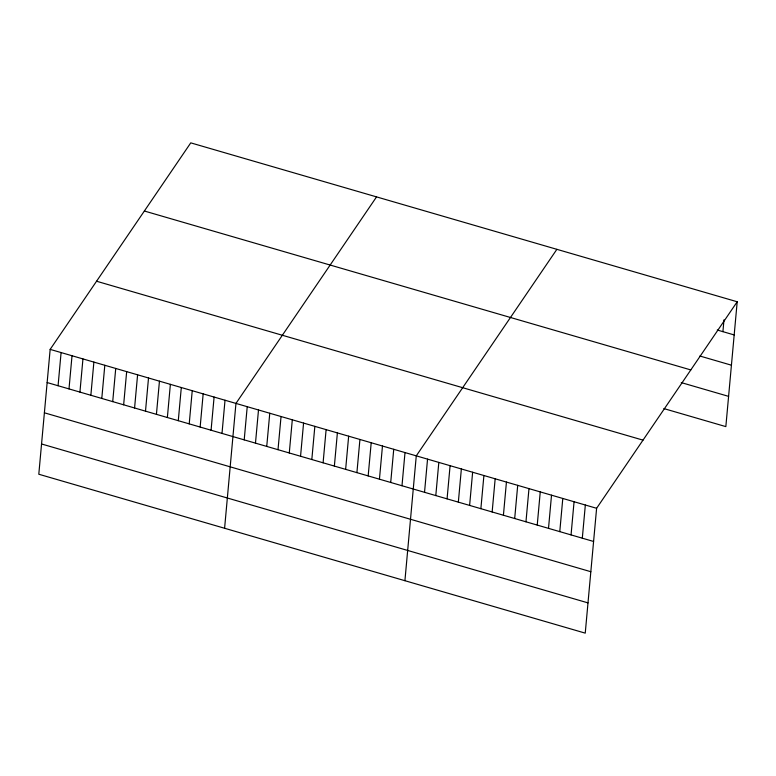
<?xml version="1.0" encoding="UTF-8"?>
<svg xmlns="http://www.w3.org/2000/svg" width="776" height="776" viewBox="0 0 776 776"><rect width="100%" height="100%" fill="white"/><g stroke="black" fill="none" stroke-linecap="round" stroke-linejoin="round"><path stroke-width="1.16" d="M50.159 349.384L38.8 474.233L585.24 633.138L596.608 508.29L737.2 301.767L190.76 142.862L50.159 349.384L596.608 508.29M58.074 385.73L61.091 352.566M68.996 388.912L72.022 355.748M79.928 392.093L82.945 358.919M90.86 395.265L93.877 362.101M101.792 398.447L104.808 365.283M112.714 401.628L115.731 368.454M123.646 404.8L126.663 371.636M134.578 407.982L137.594 374.808M145.5 411.154L148.517 377.99M156.432 414.335L159.449 381.171M167.364 417.517L170.381 384.343M178.286 420.689L181.303 387.525M189.218 423.871L192.235 390.706M200.15 427.052L203.166 393.878M211.072 430.224L214.098 397.06M222.004 433.406L225.021 400.241M224.594 528.252L235.952 403.413L376.544 196.891M244.207 439.866L247.224 406.692M255.479 443.135L258.495 409.97M266.74 446.413L269.767 413.249M278.012 449.692L281.038 416.528M289.283 452.971L292.3 419.806M300.555 456.249L303.571 423.085M311.826 459.528L314.843 426.354M323.097 462.806L326.114 429.632M334.369 466.085L337.385 432.911M345.64 469.354L348.657 436.19M356.911 472.632L359.928 439.468M368.173 475.911L371.2 442.747M379.445 479.19L382.471 446.025M390.716 482.468L393.733 449.304M401.987 485.747L405.004 452.573M404.917 580.7L416.275 455.851L556.877 249.329M424.53 492.304L427.547 459.13M435.802 495.583L438.818 462.409M447.073 498.852L450.09 465.687M458.344 502.13L461.361 468.966M469.616 505.409L472.632 472.245M480.877 508.687L483.904 475.523M492.149 511.966L495.166 478.802M503.42 515.245L506.437 482.071M514.692 518.523L517.708 485.349M525.963 521.802L528.98 488.628M537.235 525.071L540.251 491.906M548.506 528.349L551.523 495.185M559.777 531.628L562.794 498.464M571.049 534.907L574.065 501.742M582.31 538.185L585.337 505.021M722.912 331.662L723.989 319.819M737.2 301.767L725.841 426.616L663.849 408.583M717.276 330.023L734.183 334.941M699.874 356.019L731.428 365.195M144.365 211.014L690.805 369.929M681.26 382.597L728.596 396.361M96.554 281.232L643.003 440.137M47.142 382.558L593.582 541.464M44.387 412.803L590.837 571.718M41.555 443.979L587.995 602.884"/></g></svg>
